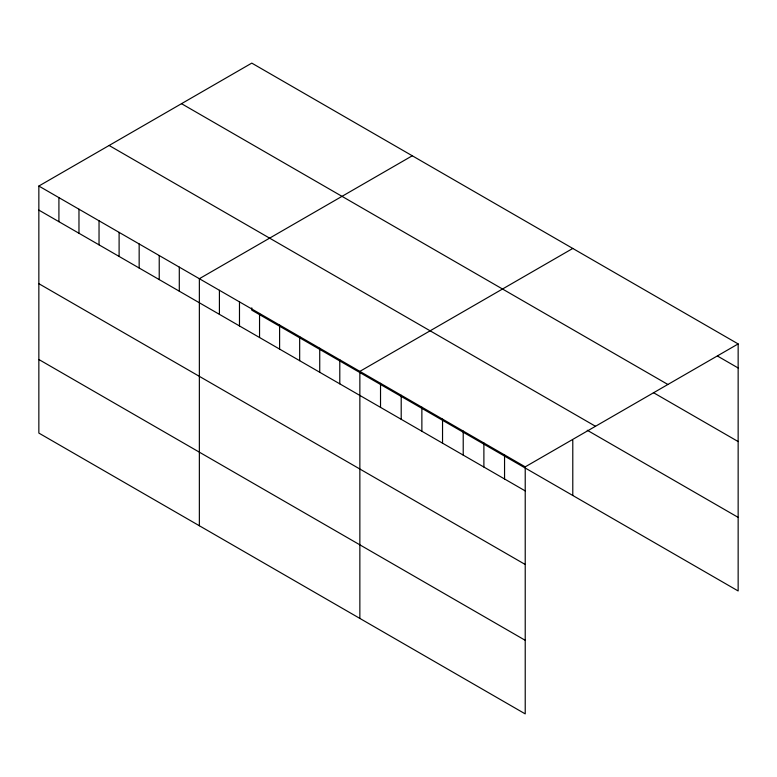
<?xml version="1.0" encoding="UTF-8"?>
<svg xmlns="http://www.w3.org/2000/svg" width="777" height="777" viewBox="0 0 777 777"><rect width="100%" height="100%" fill="white"/><g stroke="black" fill="none" stroke-linecap="round" stroke-linejoin="round"><path stroke-width="1.17" d="M38.85 186.043L525.223 466.851L525.223 713.888L38.85 433.08L38.85 186.043L251.777 63.112L738.15 343.92L738.15 590.957L251.777 310.149L251.777 307.847M412.276 155.779L199.359 278.71L199.359 525.747M572.785 248.446L359.858 371.377L359.858 618.414M525.223 466.851L738.15 343.92M717.482 356.041L738.15 367.977M181.507 103.681L667.89 384.489M653.399 392.628L738.15 441.559M109.11 145.474L595.493 426.282M587.247 430.254L738.15 517.375M38.85 210.101L525.223 490.909M38.85 283.683L525.223 564.49M38.85 359.498L525.223 640.306M572.785 440.297L572.785 495.483M504.555 454.914L504.555 478.972M483.886 442.977L483.886 467.035M463.218 431.05L463.218 455.099M442.54 419.114L442.54 443.172M421.872 407.177L421.872 431.235M401.204 395.24L401.204 419.298M380.526 383.314L380.526 407.362M339.792 359.79L339.792 383.848M319.735 348.213L319.735 372.261M299.669 336.626L299.669 360.683M279.603 325.039L279.603 349.096M259.547 313.461L259.547 337.519M239.481 301.874L239.481 325.932M219.415 290.297L219.415 314.345M179.293 267.123L179.293 291.181M159.227 255.546L159.227 279.594M139.161 243.959L139.161 268.016M119.104 232.372L119.104 256.429M99.038 220.794L99.038 244.852M78.972 209.207L78.972 233.265M58.916 197.63L58.916 221.678"/></g></svg>
